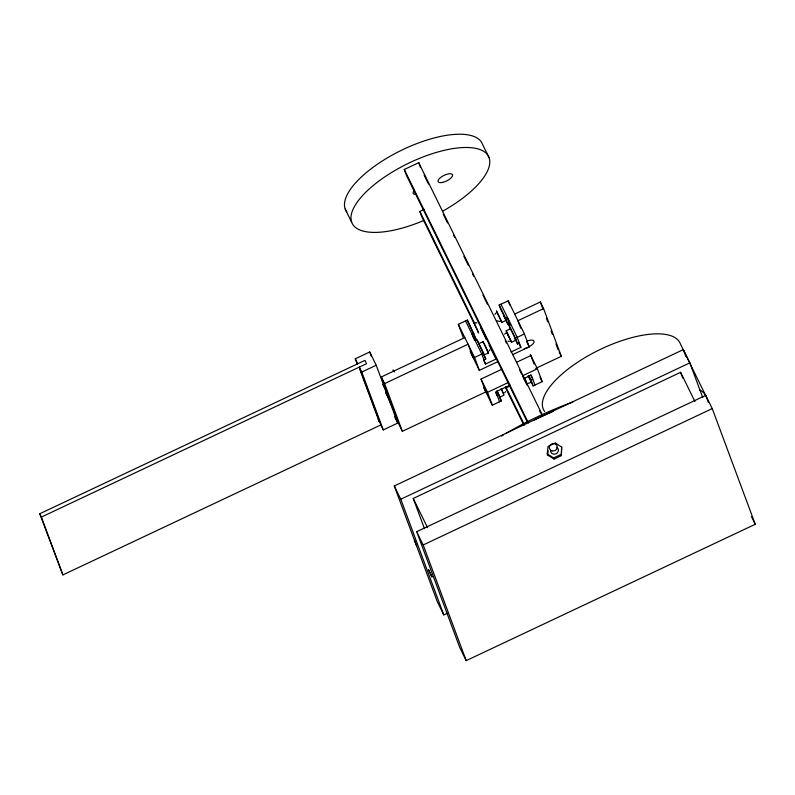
<?xml version="1.0" encoding="UTF-8"?>
<svg xmlns="http://www.w3.org/2000/svg" width="795" height="795" viewBox="0 0 795 795"><rect width="100%" height="100%" fill="white"/><g stroke="black" fill="none" stroke-linecap="round" stroke-linejoin="round"><path stroke-width="1.19" d="M547.228 453.875L548.023 446.422L555.258 443.014L561.677 447.058L561.31 455.654L554.085 459.063L547.656 455.028L547.228 453.875L553.648 457.91L554.085 459.063M547.656 455.028L548.113 450.775M561.31 455.654L561.677 447.058M494.937 314.343L495.851 313.16M489.054 350.903L489.968 349.721M504.676 334.228L505.6 333.045M504.646 392.839L505.56 391.657M468.951 323.873L473.969 334.119M500.651 320.246L501.824 322.392L506.216 320.315L500.88 309.295M478.699 343.758L483.082 341.681L486.321 348.081L488.498 353.149L483.877 354.858M483.032 341.711L483.479 342.913M509.048 337.388L506.157 330.8L510.539 328.733L515.955 340.2L511.563 342.277L510.927 341.174M484.105 355.226L478.988 344.096M511.563 342.277L506.206 330.77M497.571 392.064L499.747 397.132L504.08 395.085L501.198 388.507M526.926 383.846L531.547 382.137L528.655 375.548M527.314 422.056L406.424 175.278L404.267 169.494L418.727 162.677L542.339 415.01M473.741 322.82L422.006 217.214L419.859 211.43L424.311 209.333M357.422 364.587L355.276 358.803L369.725 351.986L376.224 365.243L397.719 423.089L383.269 429.906L380.835 424.928L359.33 367.091L361.765 372.06L383.269 429.906M62.875 574.914L39.75 513.759L364.935 360.364L366.555 363.683L41.37 517.078L62.875 574.914L381.332 424.699M463.117 337.199L458.327 324.33L467.361 320.067L476.006 339.117L474.198 339.962M500.88 309.702L499.161 305.071L508.194 300.808L524.432 333.95L529.212 346.819L512.596 354.659M361.765 372.06L376.224 365.243M502.082 369.138L481.025 379.066L485.815 391.935L402.349 431.307L399.1 424.679L381.361 376.959L464.827 337.587M473.86 333.324L472.051 334.178L473.77 338.809M507.806 324.112L505.65 318.328L507.458 317.473L509.615 323.257L507.806 324.112L503.474 315.277M514.683 314.065L540.342 301.971L543.591 308.599L561.33 356.319L535.671 368.413M402.349 431.307L384.611 383.588L468.076 344.215L472.856 357.084M475.301 340.807L477.109 339.952L483.599 353.209L485.745 359.002L483.946 359.847M510.619 329.587L508.899 324.956L510.708 324.102M543.591 308.599L517.933 320.693L520.725 328.206M498.187 361.457L479.355 370.341L474.565 357.472L483.599 353.209M519.354 343.142L517.545 343.997L515.399 338.213L524.432 333.95M483.877 360.731L485.507 364.04L496.567 358.823M510.956 352.036L520.914 347.335L517.197 337.358L500.969 304.217M516.482 362.341L530.891 355.544L534.081 364.13M497.024 390.733L501.337 400.928L492.304 405.192L487.524 392.323L508.571 382.395M522.981 375.598L537.38 368.8L530.344 354.441M510.211 385.019L495.822 391.806L499.528 401.783M523.488 378.758L531.229 375.101L534.946 385.078M509.903 386.012L506.574 387.592L506.306 386.867M499.19 395.145L497.382 395.999L495.762 392.69M537.38 368.8L542.17 381.67L533.137 385.933L530.981 380.149L532.789 379.295L530.623 374.882M447.158 613.313L443.789 614.903L437.3 601.646L394.29 485.964L683.342 349.611L689.841 362.868L702.74 397.57M443.789 614.903L400.789 499.22L689.841 362.868M424.48 528.685L413.241 498.445L680.619 372.318L694.939 401.545M553.648 457.91L560.882 454.502M416.699 531.696L705.751 395.344L712.25 408.6L755.25 524.283L466.198 660.635L459.699 647.378L416.699 531.696L423.198 544.953L466.198 660.635M423.198 544.953L712.25 408.6M499.757 321.379L496.845 320.832M475.41 322.81L476.911 322.849M507.995 341.224L509.496 341.264M510.847 340.757L506.832 332.201L508.899 336.941M473.969 323.227L477.974 331.525M487.723 351.668L483.807 343.192M515.905 340.23L514.723 338.084M488.448 353.179L487.812 352.086M500.81 320.375L501.198 320.961L497.193 312.664M478.063 332.201C480.945 337.209 471.703 317.632 473.731 323.018M394.33 371.961L393.137 369.904L393.286 370.748M386.281 393.356L387.135 394.688L385.992 391.826M504.984 318.199L503.642 315.456M751.464 516.551L755.25 524.283M489.014 157.559L482.525 144.302A75.952 29.186 -26.1 0 0 399.835 151.07A75.952 29.186 -26.1 0 0 346.799 211.937M559.163 351.897L561.33 356.319M526.509 341.303L529.212 346.819M540.004 377.257L542.17 381.67M507.449 318.845L509.615 323.257M509.009 323.038L510.092 325.244M518.747 342.923L520.914 347.335M499.161 305.071L505.65 318.328M508.899 324.956L515.399 338.213M514.842 338.471L517.545 343.997M528.824 375.727L530.981 380.149M528.268 375.995L533.137 385.933M424.142 175.129L428.495 184.023M443.203 214.034L447.555 222.928M453.548 235.161L454.641 237.377M463.892 256.278L468.255 265.172M472.608 274.066L473.701 276.282M482.953 295.184L487.315 304.078M505.282 340.757L506.375 342.983M519.443 369.665L521.619 374.107M522.712 376.333L527.065 385.227M539.586 410.786L540.68 413.012M404.267 169.494L528.437 422.94M480.558 327.441L486.242 339.217L485.974 338.491M419.859 211.43L474.863 323.704M505.898 387.066L524.422 424.858M505.332 387.294L523.845 425.087M474.386 335.798L476.006 339.117M483.589 354.58L485.745 359.002M465.562 320.922L481.79 354.063L485.507 364.04M499.717 397.619L501.337 400.928M458.327 324.33L474.565 357.472M470.153 351.559L479.355 370.341M481.025 379.066L487.524 392.323M483.648 387.523L492.304 405.192M345.219 209.075L351.718 222.332M381.361 376.959L384.611 383.588M387.543 393.595L382.643 384.293M385.883 392.998L392.919 408.054M394.469 416.461L397.719 423.089M355.276 358.803L357.71 363.772M378.231 419.631L379.205 421.618L359.857 369.556M413.241 498.445L427.561 527.671M394.29 485.964L400.789 499.22M39.75 513.759L41.37 517.078M529.669 378.728L528.258 375.767M524.322 377.595L527.204 384.184M501.337 388.944L503.404 393.684M525.097 379.394L526.131 381.709M497.322 313.2L496.468 310.885L501.874 322.363M705.751 395.344L708.335 402.29M683.342 349.611L685.926 356.548M680.619 372.318L682.776 378.132M540.342 301.971L542.935 308.947M546.394 318.258L547.695 321.756M551.154 331.068L552.455 334.556M555.914 343.867L558.08 349.691M508.194 300.808L509.784 305.101M555.258 443.014L555.685 444.176M495.712 358.376L495.981 359.102L489.213 345.119L489.482 345.845M418.727 162.677L420.446 167.308M477.109 339.952L477.964 342.267M467.361 320.067L468.653 323.545M369.725 351.986L371.444 356.617M416.699 545.907A159.904 61.454 -26.1 0 1 415.795 543.8M534.419 419.899A159.904 61.454 -26.1 0 1 553.35 411.273M415.149 542.478A159.904 61.454 -26.1 0 1 414.443 540.282M501.496 436.077A159.904 61.454 -26.1 0 1 503.553 434.845M505.62 433.623A159.904 61.454 -26.1 0 1 572.986 401.972M544.664 411.552A75.952 29.186 -26.1 0 1 597.701 350.684A75.952 29.186 -26.1 0 1 680.391 343.917L706.367 396.944A75.952 29.186 -26.1 0 0 699.451 389.828M423.815 220.454A75.952 29.186 -26.1 0 1 355.941 204.047A75.952 29.186 -26.1 0 1 470.729 147.661A75.952 29.186 -26.1 0 1 442.726 211.172M416.014 194.397A8 3.071 -26.1 0 1 414.493 190.313M527.632 340.876A8 3.071 -26.1 0 1 533.892 342.516A8 3.071 -26.1 0 1 524.124 348.767M556.768 447.327A3.995 3.687 -20.4 0 1 556.073 453.776A3.995 3.687 -20.4 0 1 550.518 450.278M428.575 569.707L431.923 576.892L428.575 569.707M442.616 182.393A8 3.071 -26.1 0 0 452.524 174.771A8 3.071 -26.1 0 0 440.758 177.384A8 3.071 -26.1 0 0 442.616 182.393M551.859 450.835A3.995 3.687 -20.4 0 0 557.186 446.492A3.995 3.687 -20.4 0 0 550.766 444.524A3.995 3.687 -20.4 0 0 551.859 450.835"/></g></svg>
